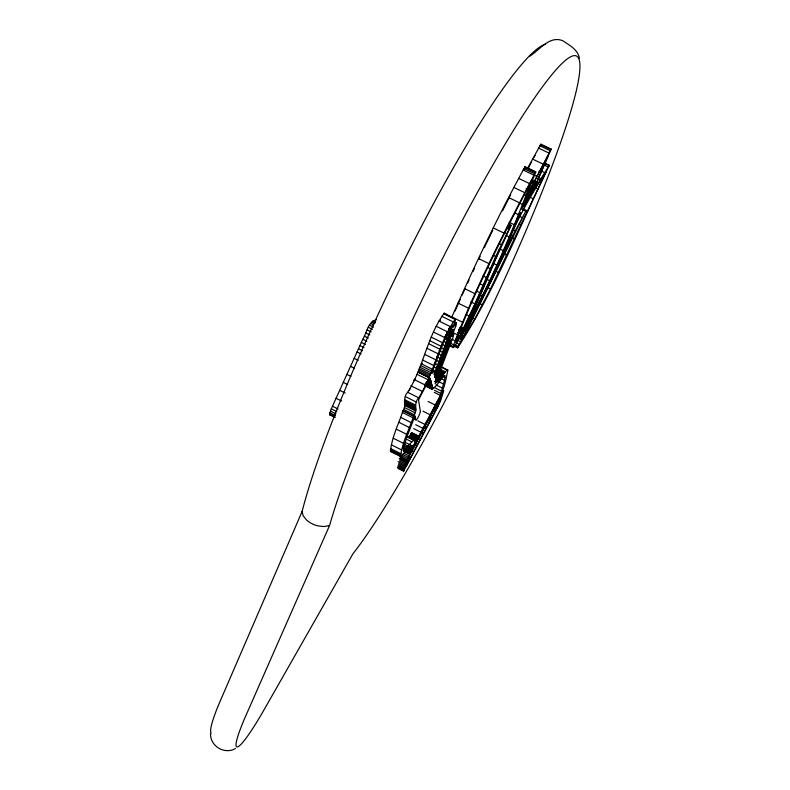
<?xml version="1.0" encoding="UTF-8"?>
<svg xmlns="http://www.w3.org/2000/svg" width="790" height="790" viewBox="0 0 790 790"><rect width="100%" height="100%" fill="white"/><g stroke="black" fill="none" stroke-linecap="round" stroke-linejoin="round"><path stroke-width="1.19" d="M441.393 366.945L447.841 370.135C446.093 379.072 444.336 388.463 440.149 396.679L411.007 451.584L406.534 449.865M409.921 446.883L411.975 448.039L412.133 445.333L408.963 447.584L400.955 456.61L390.477 451.505C391.652 437.403 398.683 424.121 403.019 410.691C407.166 404.836 401.834 398.101 407.65 392.324C423.539 367.656 426.867 336.836 444.207 313.205L455.682 319.269C448.74 338.436 458.437 315.783 455.879 325.776M454.378 346.178L457.647 347.788L483.411 296.546L513.559 234.719L497.058 266.753L520.689 212.747L516.976 219.946L519.109 214.307C504.534 251.398 487.558 287.521 468.895 322.725L460.511 338.071L457.005 336.303M414.404 443.625L413.516 446.172L440.385 395.395L444.503 380.346L445.116 375.655L444.355 375.517L442.795 377.176L436.663 385.273L432.249 389.401L430.135 378.104L429.296 379.062L418.532 399.928L420.369 411.472M400.955 456.61L400.53 456.531C402.219 442.499 409.181 429.365 413.713 416.004C417.713 410.237 413.19 403.453 418.71 397.805C434.312 372.999 438.598 342.643 455.514 318.745M457.647 347.788C494.767 291.006 519.613 226.108 549.346 165.278L545.001 163.214M540.765 144.777L540.854 144.165L551.193 149.083L532.806 191.931L549.346 165.278M410.682 451.939L411.896 448.256L408.766 446.696M460.511 338.071L479.145 297.149L500.011 248.366L470.03 315.437L456.61 343.166L453.885 347.017L453.134 347.521L452.897 346.988C475.59 286.592 505.748 228.972 535.729 171.874L525.024 166.769C498.154 215.552 474.395 266.082 451.821 316.997L462.357 322.152M330.734 414.75L329.983 415.026L329.578 414.029L331.287 408.865L362.798 339.266C366.925 332.886 367.725 321.629 376.465 319.792M458.891 329.815L461.933 331.306L458.091 339.216L456.837 341.043L455.81 341.221C476.913 285.605 504.79 232.675 531.947 179.794C512.611 231.174 490.995 281.783 464.51 329.934L477.99 300.98L494.925 260.897L510.567 226.602L511.012 225.249L508.809 224.212M403.581 471.166L437.779 406.959L440.603 400.787L443.812 390.606L409.062 455.84L406.297 461.864L403.581 471.166L398.516 468.628M525.024 166.769L524.451 168.863M535.729 171.874L525.469 198.3L551.193 149.083M438.588 404.223L441.304 395.859L411.422 452.137C409.862 453.006 403.265 473.556 407.551 463.503L437.867 406.001L438.588 404.223L436.594 403.236M451.771 328.028L452.384 325.223L449.984 328.551L444.513 339.868L431.597 373.532L433.611 371.152L434.303 373.315L435.142 371.211L451.771 328.028L449.727 327.021M414.483 443.397C417.574 434.214 406.949 447.16 405.398 449.273L403.196 448.167M465.991 331.928L461.291 340.944L474.691 319.13L490.491 288.913L546.305 171.361C529.705 196.651 515.031 223.215 504.178 251.497L526.012 210.811L466.09 331.721M455.83 325.924L451.791 336.412L453.885 333.854L452.907 337.774L435.172 383.604L439.27 379.743L445.293 371.813L447.022 369.987L447.841 370.135M447.456 345.507L453.144 329.193L451.702 331.267L434.905 374.421L434.875 377.571L447.426 345.566M422.107 364.072L422.393 363.301M437.344 374.272L450.883 340.006L435.586 380L437.107 374.875M458.96 329.657L462.012 331.148L474.899 303.883L495.705 256.503L511.012 225.249M548.132 155.452L534.05 188.543L523.918 206.802L535.482 182.223L535.65 181.591L533.526 180.653M545.614 44.141A288.192 38.335 -64.3 0 0 420.833 227.589A288.192 38.335 -64.3 0 0 302.086 511.535L220.025 701.51A66.597 8.66 -62.2 0 0 211.197 733.169M329.578 525.488L246.026 715.286A66.755 7.456 -62.4 0 0 237.662 746.886A66.755 7.456 -62.4 0 0 264.413 709.193L352.962 553.76A288.883 32.992 -64.2 0 0 550.324 170.591A288.883 32.992 -64.2 0 0 514.991 127.891A288.883 32.992 -64.2 0 0 329.578 525.488L324.295 526.565L318.074 525.923A16.462 9.707 21 0 1 306.639 520.116L303.202 515.85L302.086 511.535M455.03 311.112L460.254 299.341M462.19 295.045L465.122 288.607M467.562 283.225L469.072 280.006M473.091 271.395L474.602 268.166M478.622 259.564L480.123 256.335M409.181 390.497L410.543 387.673M463.878 328.275L464.155 327.702M484.319 247.655L492.763 230.275M535.65 181.591L521.765 209.36L528.036 193.866L548.112 155.462M502.499 210.851L510.715 194.686M533.991 188.652L531.927 187.773M527.631 168.191L540.854 144.165M528.283 168.122L531.492 162.078M417.713 438.233L410.454 434.609M413.99 380.918L415.036 378.983M534.08 157.299L535.097 155.423M441.561 376.87L438.361 375.092M440.01 320.661L440.484 320.019M403.206 448.532L405.191 449.53L404.184 450.636L403.384 450.744L403.423 448.937L406.267 438.806L414.987 415.817C414.967 425.553 419.905 414.493 420.369 411.491M529.636 56.248C539.491 50.293 549.554 35.027 562.934 40.833C569.442 45.277 578.132 49.701 579.366 58.361M235.44 748.545C224.676 754.796 210.199 746.323 210.525 733.782M540.449 144.609L550.798 149.527M539.758 145.735L550.117 150.663M538.454 148.056L548.823 152.983M544.685 163.53L549.297 165.732M532.46 159.027L542.878 163.994M543.747 164.843L548.102 166.917M541.13 170.936L544.419 172.506M538.938 171.272L540.982 172.25M525.093 166.996L535.778 172.102M524.54 167.411L535.255 172.526M523.859 168.566L534.583 173.691M536.924 176.052L538.958 177.019M534.376 175.232L536.459 176.229M523.108 169.949L533.833 175.084M540.479 178.323L542.641 179.35M537.941 178.352L540.153 179.419M534.82 181.019L536.845 181.986M533.398 180.821L535.452 181.799M533.211 181.098L535.264 182.085M532.727 181.967L534.781 182.954M532.43 182.53L534.484 183.517M518.596 178.362L529.349 183.507M532.618 186.213L534.642 187.181M532.46 186.598L534.475 187.566M534.8 187.625L538.03 189.175M532.065 187.487L534.089 188.455M532.006 187.625L534.05 188.543M531.868 187.882L533.882 188.85M531.788 188.03L533.803 188.998M531.69 188.208L533.714 189.166M531.571 188.405L533.596 189.373M526.021 188.721L528.135 189.728M528.431 190.479L530.485 191.466M529.33 192.355L531.354 193.323M513.826 187.418L524.6 192.582M530.258 197.322L533.477 198.873M523.8 194.36L525.903 195.367M508.582 197.559L519.366 202.734M519.198 202.892L522.338 204.393M523.444 209.064L527.73 211.118M523.829 209.765L526.051 210.94M522.447 209.656L525.715 211.226M515.189 213.093L518.299 214.584M518.892 216.025L522.18 217.606M519.05 224.044L521.183 225.071M509.135 222.247L514.26 224.716M508.78 224.735L510.883 225.743M508.414 224.785L510.518 225.802M507.832 225.812L509.945 226.829M507.289 226.858L509.402 227.866M512.908 229.692L515.11 230.759M506.983 227.451L509.096 228.468M506.785 227.836L508.888 228.853M506.568 228.251L508.681 229.268M504.474 232.536L506.578 233.554M493.286 227.945L504.079 233.149M511.446 237.454L514.636 238.995M506.271 235.46L509.313 236.921M499.171 243.577L501.275 244.594M499.389 248.791L503.418 250.736M503.822 253.629L507.002 255.17M493.602 255.486L495.705 256.503M493.612 263.544L496.94 265.163M478.464 258.537L489.217 263.751M495.409 271.079L498.579 272.619M488.062 267.642L490.146 268.659M483.115 275.917L486.235 277.428M486.354 279.077L489.662 280.687M479.757 283.738L482.858 285.249M487.331 287.372L490.491 288.913M476.696 291.154L479.787 292.656M479.935 295.055L482.137 296.132M464.5 288.577L475.165 293.771M480.251 303.775L482.364 304.802M466.011 330.971L463.829 329.904L465.991 331M373.206 320.849L375.23 321.826M372.455 321.283L375.487 322.764M371.586 322.152L374.628 323.624M370.619 323.436L373.67 324.917M369.552 325.154L373.611 327.129M368.367 327.307L372.436 329.282M367.083 329.884L371.152 331.869M365.691 332.906L369.75 334.891M364.239 336.086L368.298 338.071M470.8 301.889L474.899 303.883M457.953 303.054L468.559 308.228M466.199 314.519L469.26 316.01M472.568 318.094L474.691 319.13M470.02 317.926L472.193 318.992M451.584 317.264L444.207 313.205M443.417 313.679L454.773 319.239M454.092 321.797L456.304 322.873M454.132 322.162L456.334 323.377M441.62 316.237L453.016 321.826M454.132 322.419L456.334 323.505M362.798 339.266L366.856 341.24M361.366 342.435L365.415 344.42M359.924 345.605L363.983 347.58M358.492 348.765L362.541 350.75M357.06 351.935L361.109 353.91M460.432 326.586L463.483 328.077M466.07 329.371L468.213 330.418M460.126 327.218L463.177 328.709M459.829 327.84L462.881 329.341M459.533 328.452L462.584 329.944M459.385 328.768L462.436 330.26M459.257 329.035L462.308 330.526M459.128 329.302L462.18 330.803M459.039 329.489L463.305 331.425M438.904 321.017L450.32 326.625M458.378 330.892L461.429 332.383M449.441 327.88L451.327 329.341L449.283 328.344M449.372 328.087L451.367 329.213M449.243 328.472L451.278 329.469M457.558 332.6L460.61 334.101M449.026 329.124L451.06 330.121M460.965 335.296L463.147 336.362M450.32 331.198L452.512 332.274M448.562 330.437L452.473 332.373M452.897 332.63L459.721 335.898M450.201 331.504L452.394 332.58M458.704 336.994L461.982 338.594M448.029 331.869L450.063 332.866M436.199 326.27L447.624 331.879M449.461 333.617L451.643 334.693M456.541 337.251L458.565 338.248M458.101 338.11L461.37 339.72M446.439 332.906L449.48 334.397M456.067 338.219L458.091 339.216M445.817 334.506L450.784 336.896M457.045 340.075L460.323 341.685M451.653 339.078L454.773 340.609M445.224 336.036L448.256 337.528M447.841 337.735L450.024 338.811M445.047 336.51L448.078 338.001M444.859 336.994L447.891 338.485M455.791 342.593L459.069 344.203M444.671 337.478L447.703 338.959M433.443 332.027L444.859 337.636M444.484 337.952L447.515 339.443M447.14 339.562L449.312 340.628M444.306 338.436L447.328 339.917M454.862 344.687L458.131 346.297M450.28 343.186L453.381 344.707M454.546 345.477L457.815 347.087M453.519 345.477L457.864 347.62M446.212 342.031L448.384 343.097M444.049 341.576L446.261 342.663M450.833 345.516L453.885 347.017M448.789 344.963L452.897 346.988M445.609 343.62L447.782 344.687M449.046 345.516L453.134 347.521M431.172 337.123L442.568 342.722M441.719 344.203L445.027 345.832M429.721 340.668L441.087 346.267M354.157 358.344L358.196 360.329M350.523 366.372L354.552 368.357M441.6 347.916L443.792 349.002M428.585 343.66L439.921 349.249M439.279 350.523L442.568 352.143M439.171 354.177L441.363 355.253M426.926 348.281L438.213 353.841M436.86 356.794L440.129 358.413M424.724 354.374L435.942 359.904M436.702 360.556L438.875 361.623M434.372 363.232L437.621 364.842M440.514 366.777L447.022 369.987M436.732 366.619L438.855 367.666M422.63 360.052L433.789 365.553M439.832 369.118L445.293 371.813M434.214 366.975L436.376 368.041M439.22 369.908L444.701 372.603M439.783 371.172L444.168 373.344M439.23 371.932L443.625 374.095M421.228 363.785L432.347 369.276M432.989 370.154L435.142 371.211M438.529 372.9L442.923 375.072M437.858 373.798L442.262 375.981M442.983 376.465L445.116 377.511M420.566 365.543L431.666 371.024M438.253 375.23L441.61 376.81M438.114 375.408L441.432 377.037M437.986 375.536L441.304 377.176M437.867 375.645L441.185 377.284M437.808 375.694L441.166 377.304M419.944 367.222L431.024 372.692M433.809 374.203L435.912 375.24M436.85 375.675L440.84 377.65M437.453 376.662L440.455 378.143M441.334 378.775L444.503 380.346M346.889 374.371L350.918 376.356M343.265 382.36L347.699 384.542M437.028 377.245L440.03 378.726M419.391 368.713L430.461 374.174M436.742 377.64L439.734 379.131M436.485 377.976L439.487 379.467M436.258 378.262L439.27 379.743M418.907 370.016L429.967 375.477M436.485 379.644L438.49 380.642M418.424 371.32L429.464 376.781M439.24 381.925L443.437 384.009M435.675 380.484L437.69 381.481M418.127 372.09L429.158 377.541M418.098 372.179L429.089 377.719M434.915 381.215L436.929 382.212M434.579 381.521L436.603 382.528M428.753 379.388L430.896 380.454M416.893 374.272L431.152 381.244M428.21 380.701L431.399 382.281M435.902 384.898L442.163 387.989M427.37 381.313L431.587 383.407M426.482 381.807L431.725 384.394M426.511 381.975L431.755 384.562M426.531 382.113L431.775 384.7M426.6 382.459L431.834 385.046M426.679 382.795L431.893 385.372M425.751 382.706L431.992 385.787M434.006 387.386L441.264 390.971M425.928 383.565L432.14 386.646M425 384.098L432.209 387.673M414.049 379.476L425.109 384.957M424.951 385.332L432.12 388.887M434.52 390.329L440.702 393.39M425.099 385.866L432.249 389.401M434.243 392.353L440.385 395.395M410.84 385.747L421.909 391.228M436.939 402.15L438.944 403.147M436.327 403.966L438.322 404.954M436.12 404.47L438.114 405.458M435.991 404.776L437.986 405.764M435.882 405.013L437.867 406.001M428.091 401.488L435.27 405.053M435.636 405.517L437.621 406.504M407.65 392.324L418.71 397.805M435.122 406.514L437.117 407.502M339.661 390.329L345.181 393.055M336.056 398.279L341.566 401.014M332.452 406.208L337.962 408.944M434.224 408.233L436.218 409.22M405.655 396.768L416.695 402.248M433.058 410.445L435.043 411.432M431.844 412.736L433.838 413.723M404.608 399.671L415.619 405.132M404.352 400.974L415.323 406.425M404.371 401.211L415.491 406.88M404.608 401.587L415.54 407.018M404.707 401.982L415.609 407.403M422.926 411.185L430.135 414.77M430.629 415.026L432.624 416.024M404.816 402.436L415.688 407.838M404.924 402.88L415.767 408.272M405.142 403.789L415.935 409.151M405.359 404.678L416.093 410.02M429.404 417.337L431.409 418.325M405.211 405.774L415.925 411.106M404.362 407.482L415.076 412.805M428.18 419.648L430.185 420.645M403.512 409.388L414.217 414.711M426.956 421.978L428.95 422.966M403.019 410.691L415.194 416.853M402.969 410.84L413.654 416.152M413.298 416.844L415.392 417.88M413.447 417.564L415.53 418.601M402.357 412.459L413.022 417.772M413.555 418.058L415.629 419.085M413.288 418.256L416.37 419.796M413.654 418.542L415.718 419.569M412.666 418.246L416.063 419.934M417.791 420.843L425.01 424.437M424.457 426.699L426.462 427.696M400.55 417.308L411.165 422.601M415.728 424.724L422.966 428.318M331.287 408.865L336.797 411.6M330.418 411.067L335.918 413.792M329.845 412.785L335.335 415.52M329.578 414.029L335.069 416.755M329.618 414.78L335.098 417.505M413.664 428.605L420.902 432.209M421.317 432.634L423.322 433.631M398.753 422.245L409.319 427.509M411.56 432.555L418.838 436.11M411.363 432.92L418.611 436.534M411.156 433.315L418.404 436.929M410.928 433.73L418.187 437.344M410.81 433.967L418.058 437.581M410.682 434.194L417.93 437.808M410.563 434.421L417.811 438.035L410.494 434.549M418.167 438.588L420.171 439.596M410.168 435.162L417.416 438.776M409.862 435.734L417.12 439.359M396.313 429.158L406.801 434.382M409.566 436.297L416.824 439.921M416.429 440.682L406.386 435.695L414.869 440.07M407.492 436.465L414.898 440.307M407.551 436.722L414.947 440.484M407.64 436.959L414.997 440.632M406.435 436.475L416.053 441.393M405.398 438.648L411.857 441.877M415.007 444.572L417.011 445.58M405.053 442.301L409.408 444.484M410.178 444.928L412.281 445.975M410.267 445.264L412.36 446.31M410.227 445.817L412.321 446.863M393.282 438.233L403.641 443.407M410.03 446.567L412.074 447.742M403.591 443.941L407.966 446.123M408.687 446.913L411.718 448.74L408.588 447.17M408.41 447.673L411.541 449.243M403.749 445.6L407.038 447.249M408.233 448.177L411.363 449.737M406.988 448.266L411.146 450.349M411.827 450.586L413.841 451.594M402.781 446.775L406.08 448.424M408.173 449.994L411.274 451.544M406.623 449.372L411.007 451.584M403.404 447.92L405.606 449.016M405.744 449.658L410.909 452.245M405.369 450.359L410.543 452.947M405.003 451.07L410.178 453.657M391.366 444.81L401.606 449.935M403.601 451.278L409.803 454.378M403.888 453.253L409.062 455.84M408.637 456.61L410.652 457.627M402.15 454.191L408.351 457.291M390.527 448.552L400.688 453.638M390.339 449.816L400.461 454.892M401.488 455.563L407.699 458.674M390.3 450.863L400.392 455.909M399.878 456.304L407.117 459.928M400.451 457.904L406.643 461.005M399.078 458.24L406.297 461.864M399.839 459.602L406.021 462.703M399.454 460.896L405.625 463.987M398.051 461.656L405.231 465.261M398.713 463.434L404.845 466.505M398.348 464.668L404.47 467.729M398.002 465.873L404.115 468.934M397.676 467.038L403.769 470.099M397.469 467.858L403.818 470.949M451.218 329.647L449.184 328.65L451.209 329.667"/></g></svg>
